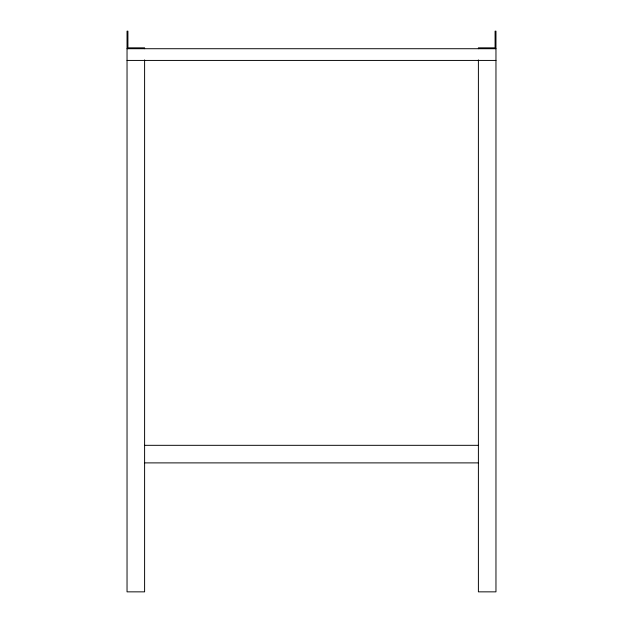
<?xml version="1.0" encoding="UTF-8"?>
<svg xmlns="http://www.w3.org/2000/svg" width="623" height="623" viewBox="0 0 623 623"><rect width="100%" height="100%" fill="white"/><g stroke="black" fill="none" stroke-linecap="round" stroke-linejoin="round"><path stroke-width="0.93" d="M127.037 48.719L495.963 48.719M127.037 60.431L495.963 60.431M144.606 445.32L478.394 445.32M144.606 462.889L478.394 462.889M478.394 48.719L478.394 47.839L495.083 47.839L495.083 31.15L495.963 31.15L495.963 591.85L478.394 591.85L478.394 59.909M144.606 48.719L144.606 47.839L127.917 47.839L127.917 31.15L127.037 31.15L127.037 591.85L144.606 591.85L144.606 59.909"/></g></svg>
